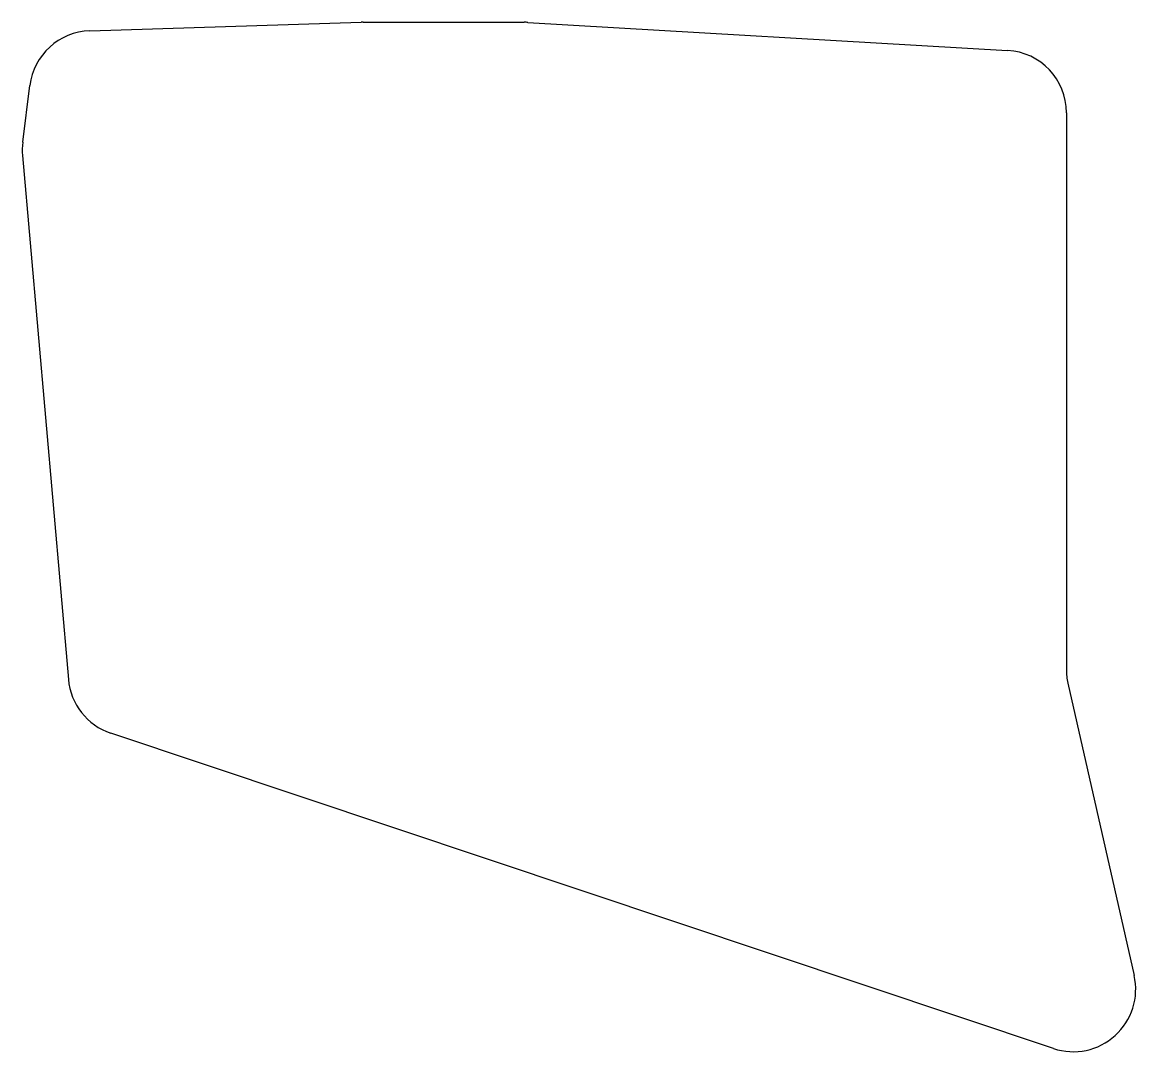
# Model space of a CAD drawing. Header units: millimetres. Extents: x 36 to 179, y -164 to -32.
import ezdxf

# ---------------------------------------------------------------- set-up
doc = ezdxf.new("R2010")
doc.units = ezdxf.units.MM

msp = doc.modelspace()

# ---------------------------------------------------------------- linework, layer by layer
for p, q in [((44.71, -33.39), (79.51, -32.3)), ((79.76, -32.3), (100.4, -32.3)), ((100.87, -32.31), (162.35, -35.91)), ((36.11, -47.68), (37.02, -40.4)), ((169.88, -43.89), (169.88, -115.25)), ((36.08, -49.37), (41.96, -116.52)), ((170.08, -117.02), (178.57, -154.47)), ((168.23, -163.83), (47.39, -123.41))]:
    msp.add_line(p, q)
for centre, start, end in [((79.76, -40.3), 90, 91.7925), ((100.4, -40.3), 86.6529, 90), ((44.96, -41.39), 91.7925, 172.9052), ((161.88, -43.89), 0, 86.6529), ((44.05, -48.67), 172.9052, 185), ((177.88, -115.25), 180, 192.7752), ((49.93, -115.82), 185, 251.5052), ((170.77, -156.24), 251.5052, 12.7752)]:
    msp.add_arc(centre, 8, start, end)

doc.saveas('drawing.dxf')
